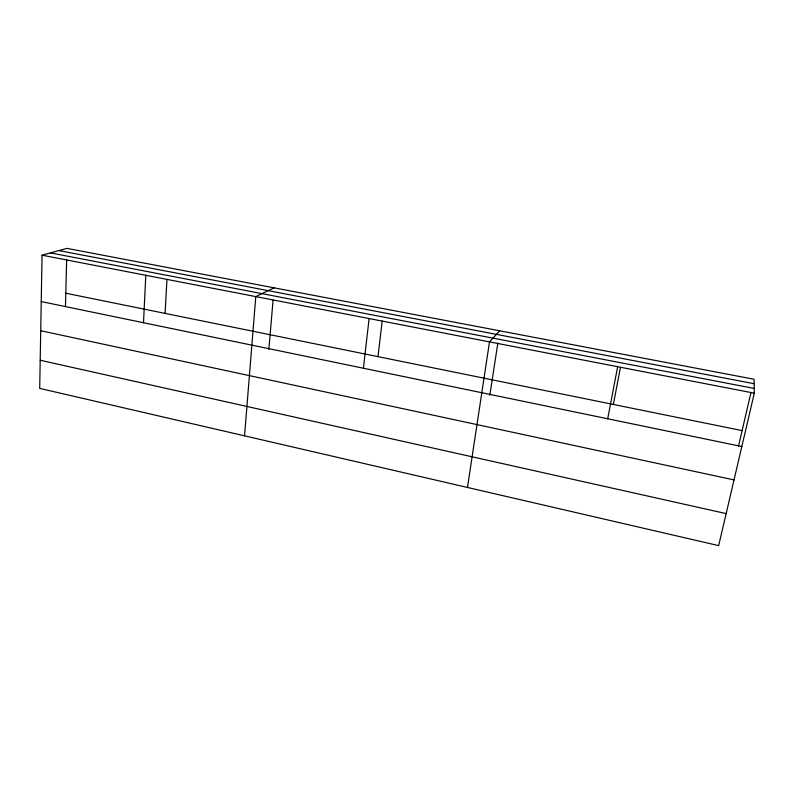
<?xml version="1.0" encoding="UTF-8"?>
<svg xmlns="http://www.w3.org/2000/svg" width="794" height="794" viewBox="0 0 794 794"><rect width="100%" height="100%" fill="white"/><g stroke="black" fill="none" stroke-linecap="round" stroke-linejoin="round"><path stroke-width="1.19" d="M42.052 255.192L39.7 388.395L718.659 545.627L754.3 393.179L754.072 379.254L66.914 248.373L42.052 255.192L754.3 393.179M65.465 306.722L66.646 259.281M143.506 322.731L145.788 275.29M165.102 313.392L166.939 279.607M244.552 435.837L255.787 296.599L274.138 287.835M268.848 349.459L273.086 300.182M363.414 368.227L369.111 318.553M377.974 356.635L382.202 320.994M467.468 487.456L489.501 341.877L499.734 330.81M489.819 395.223L497.848 343.068M607.698 418.775L617.643 366.709M613.355 404.444L620.451 367.423M738.509 446.099L751.015 392.385M58.905 250.567L754.141 383.72M50.459 252.889L754.221 388.455M65.803 293.224L742.122 430.606M41.238 301.571L741.824 446.526M40.722 330.721L734.023 479.913M40.196 360.238L726.143 513.599"/></g></svg>
